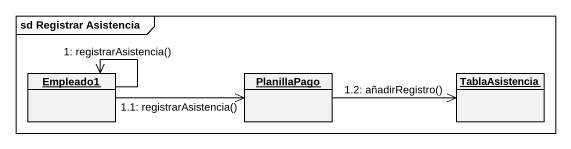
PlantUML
@startuml
mainframe sd Registrar Asistencia
hide circle
hide empty members
object Empleado1
object PlanillaPago
object TablaAsistencia
Empleado1 --> Empleado1 : 1: registrarAsistencia()
Empleado1 -right-> PlanillaPago : 1.1: registrarAsistencia()
PlanillaPago -right-> TablaAsistencia : 1.2: añadirRegistro()
@enduml
